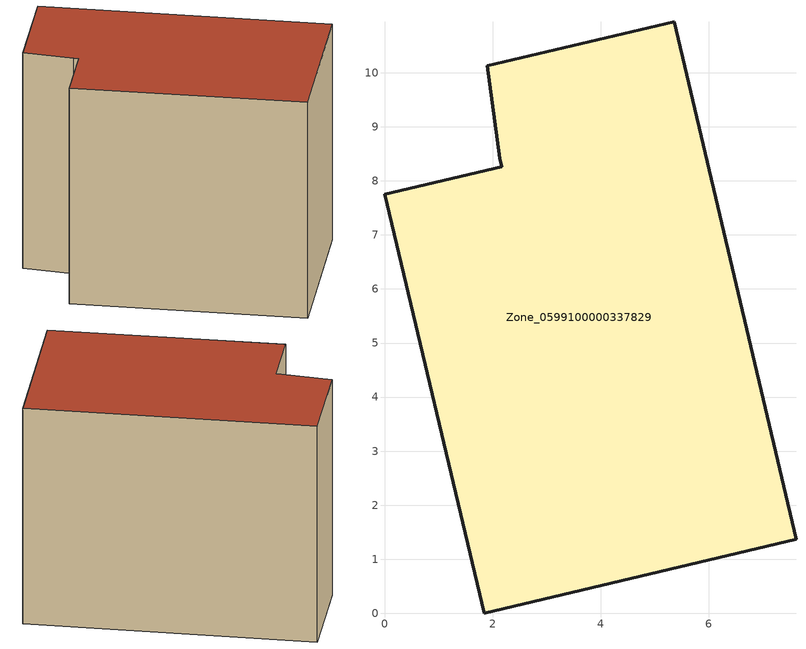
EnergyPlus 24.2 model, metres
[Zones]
Zone_0599100000337829
 floor ground (C_G): 2.13,8.41 1.91,10.13 5.36,10.94 7.61,1.37 1.84,0 0,7.75 2.17,8.26 z0
 wall outside (C_F): 7.61,1.37 5.36,10.94 1.91,10.13 2.13,8.41 2.17,8.26 0,7.75 1.84,0 7.61,1.37 z0:7.95
 roof outside (C_R): 1.91,10.13 2.13,8.41 2.17,8.26 0,7.75 1.84,0 7.61,1.37 5.36,10.94 z7.95
[BUILDING]
Pand.0599100000337829: North Axis=0; Terrain=City; Loads Convergence Tolerance Value=0.04; Temperature Convergence Tolerance Value=0.4; Solar Distribution=FullExterior; Maximum Number of Warmup Days=25; Minimum Number of Warmup Days=1
[Site:Location]
Rotterdam.The.Hague.AP_ZH_NLD Design_Conditions: Latitude=51.96; Longitude=4.45; Time Zone=1; Elevation=-4.5
[SITE:GROUNDTEMPERATURE:BUILDINGSURFACE]
18, 18, 18, 18, 18, 18, 18, 18, 18, 18, 18, 18
[MATERIAL] Thermal Absorptance=0.9; Solar Absorptance=0.7; Visible Absorptance=0.7
Name | Roughness | Thickness | Conductivity | Density | Specific Heat
G.TC.1975-1991 | MediumSmooth | 0.15 | 0.288461 | 540 | 1210
F.TC.1975-1991 | Rough | 0.3 | 0.230769 | 1920 | 840
R.TC.1975-1991 | MediumRough | 0.2 | 0.153846 | 1500 | 1000
[CONSTRUCTION]
C_G: G.TC.1975-1991
C_F: F.TC.1975-1991
C_R: R.TC.1975-1991
[ZONE]
Zone_0599100000337829: Type=1; Multiplier=1; Ceiling Height=Autocalculate; Volume=Autocalculate; Floor Area=autocalculate; Part of Total Floor Area=Yes
[ZONEINFILTRATION:DESIGNFLOWRATE]
Infil_Zone_0599100000337829: Zone or ZoneList or Space or SpaceList=Zone_0599100000337829; Schedule=AlwaysOn; Design Flow Rate Calculation Method=Flow/Area; Flow Rate per Floor Area=0.003; Constant Term Coefficient=1; Temperature Term Coefficient=0; Velocity Term Coefficient=0; Velocity Squared Term Coefficient=0
[HVACTEMPLATE:ZONE:IDEALLOADSAIRSYSTEM]
Zone_0599100000337829: Maximum Heating Supply Air Temperature=50; Minimum Cooling Supply Air Temperature=13; Maximum Heating Supply Air Humidity Ratio=0.0156; Minimum Cooling Supply Air Humidity Ratio=0.0077; Heating Limit=NoLimit; Cooling Limit=NoLimit; Dehumidification Control Type=ConstantSensibleHeatRatio; Cooling Sensible Heat Ratio=0.7; Dehumidification Setpoint=60; Humidification Control Type=None; Humidification Setpoint=30; Outdoor Air Method=None; Outdoor Air Flow Rate per Person=0.00944; Outdoor Air Flow Rate per Zone Floor Area=0; Outdoor Air Flow Rate per Zone=0; Demand Controlled Ventilation Type=None; Outdoor Air Economizer Type=NoEconomizer; Heat Recovery Type=None; Sensible Heat Recovery Effectiveness=0.7; Latent Heat Recovery Effectiveness=0.65
[ZONECONTROL:THERMOSTAT]
ThermostatControl_Zone_0599100000337829: Zone or ZoneList=Zone_0599100000337829; Control Type Schedule=DualSetpointControlType; Control 1=Thermostat_Zone_0599100000337829; Temperature Difference Between Cutout And Setpoint=0
[THERMOSTATSETPOINT:DUALSETPOINT]
Thermostat_Zone_0599100000337829: Heating Setpoint Temperature Schedule=HeatingSetpoint_Zone_0599100000337829; Cooling Setpoint Temperature Schedule=CoolingSetpoint_Zone_0599100000337829
[SCHEDULE:COMPACT]
HeatingSetpoint_Zone_0599100000337829: Through: 12/31, For: AllDays, Until: 24:00, 21
CoolingSetpoint_Zone_0599100000337829: Through: 12/31, For: AllDays, Until: 24:00, 24
DualSetpointControlType: Through: 12/31, For: AllDays, Until: 24:00, 4
AlwaysOn: Through: 12/31, For: AllDays, Until: 24:00, 1
